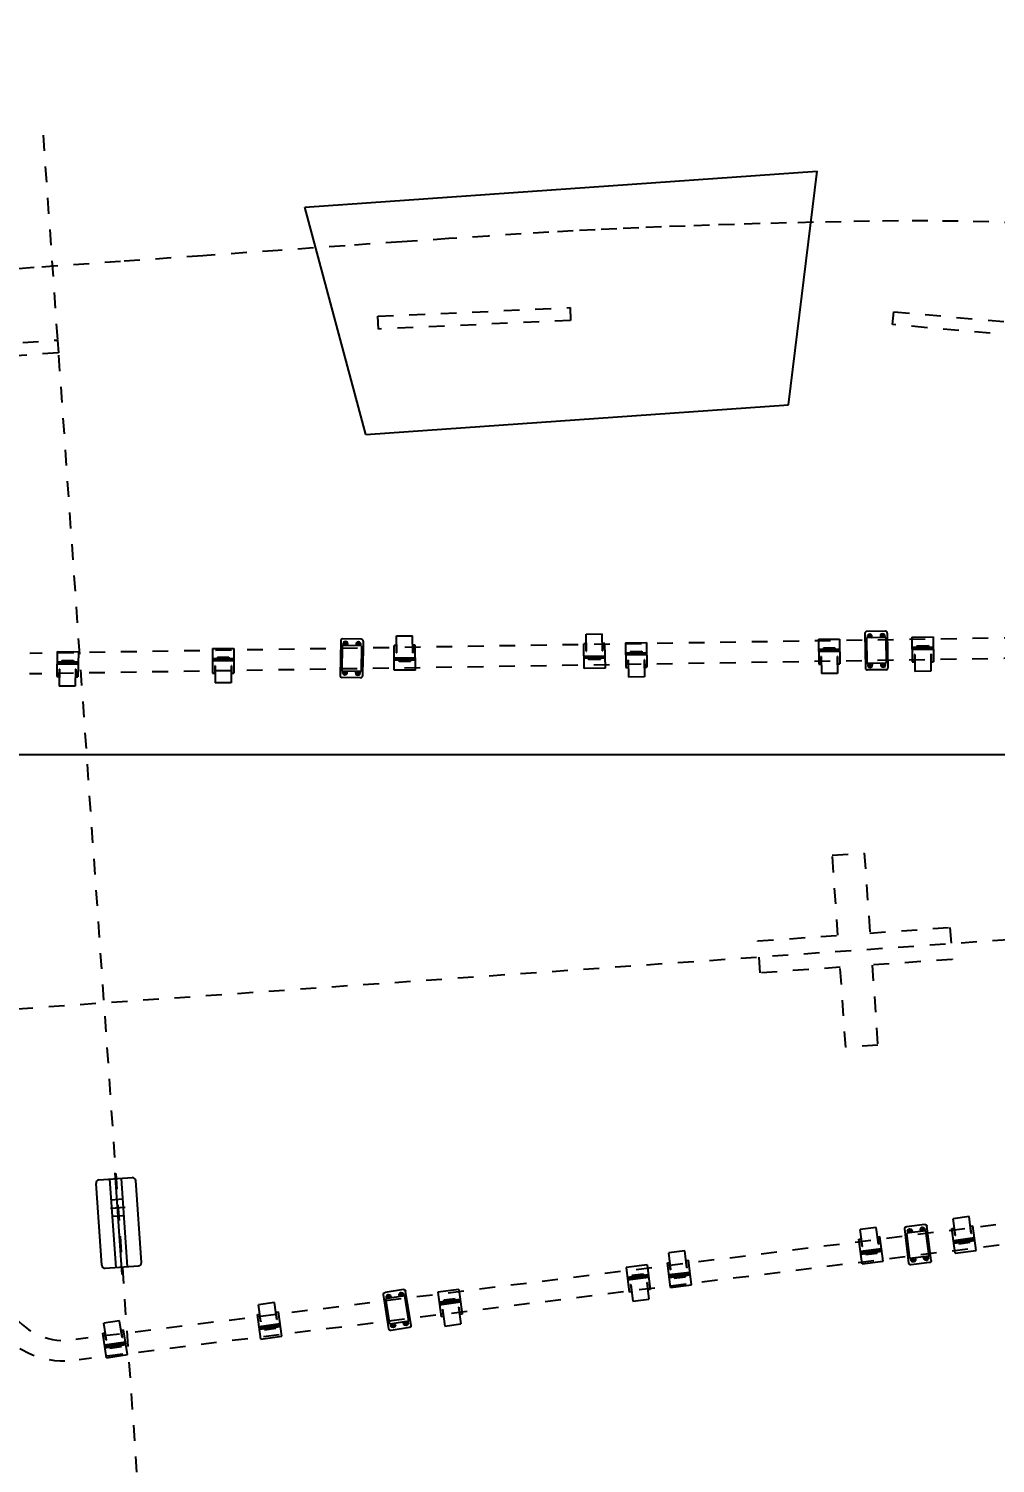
# Model space of a CAD drawing. Header units: millimetres. Extents: x -4 to 3776, y -4 to 4079.
# Drawn here: x 462.8 to 468.93, y 392.61 to 401.7 of the extents above; entities that cross this region are included whole.
import ezdxf
from ezdxf import colors
from ezdxf.entities.mleader import LeaderData, LeaderLine
from ezdxf.math import Vec2, Vec3

# ---------------------------------------------------------------- set-up
doc = ezdxf.new("R2010")
doc.units = ezdxf.units.MM
doc.linetypes.add('CEN1', pattern=[2, 1, -0.4, 0.2, -0.4])
doc.linetypes.add('PHANTOM', pattern=[2.5, 1.25, -0.25, 0.25, -0.25, 0.25, -0.25])
for name, color, linetype in [('03-input', 3, 'Continuous'), ('05-center', 6, 'CEN1'), ('BK_kedu', 255, 'Continuous')]:
    doc.layers.add(name, color=color, linetype=linetype)
doc.styles.get("Standard").update_dxf_attribs({"font": 'arial.ttf'})

# ---------------------------------------------------------------- blocks, each defined once
blk = doc.blocks.new('A$C4EFE2257')
at = {"layer": '03-input', "color": 0, "linetype": 'Continuous'}
for p, q in [((4, 27.1), (4, 53.6)), ((29, 53.6), (4, 53.6)), ((29, 27.1), (29, 53.6)), ((0, 38.7), (4, 38.7)), ((0, 0), (0, 38.7)), ((3.5, 27.1), (3.5, 38.7)), ((4, 27.1), (3.5, 27.1)), ((29, 38.7), (33, 38.7)), ((29.5, 27.1), (29, 27.1)), ((29.5, 27.1), (29.5, 38.7)), ((33, 0), (33, 38.7)), ((33, 19.5), (0, 19.5)), ((0, 17.6), (33, 17.6)), ((0, 15.6), (33, 15.6)), ((7.5, 17.6), (7.5, 19.5)), ((7.5, 13.6), (7.5, 15.6)), ((7.5, 13.6), (25.5, 13.6)), ((25.5, 17.6), (25.5, 19.5)), ((25.5, 13.6), (25.5, 15.6)), ((0, 0), (33, 0))]:
    blk.add_line(p, q, dxfattribs=at)
blk = doc.blocks.new('pipe support-p')
at = {"layer": '03-input', "color": 0, "linetype": 'Continuous'}
for p, q in [((-30, 32), (-30, 3)), ((-27, 35), (27, 35)), ((-26.8, 27.5), (-20, 27.5)), ((-22.5, 32.2), (-22.5, 23.2)), ((-20, 32.5), (-20, 2.5)), ((-20, 32.5), (20, 32.5)), ((20, 32.5), (20, 2.5)), ((26.8, 27.5), (20, 27.5)), ((22.5, 32.2), (22.5, 23.2)), ((30, 32), (30, 3)), ((-27, 0), (27, 0)), ((-26.8, 7.5), (-20, 7.5)), ((-22.5, 2.8), (-22.5, 11.8)), ((-20, 2.5), (20, 2.5)), ((26.8, 7.5), (20, 7.5)), ((22.5, 2.8), (22.5, 11.8))]:
    blk.add_line(p, q, dxfattribs=at)
for centre, radius, start, end in [((-27, 32), 3, 90, 180), ((-22.5, 27.5), 3.5, 44.4153, 315.5847), ((22.5, 27.5), 3.5, 224.4153, 135.5847), ((27, 32), 3, 0, 90), ((-27, 3), 3, 180, 270), ((-22.5, 7.5), 3.5, 44.4153, 315.5847), ((22.5, 7.5), 3.5, 224.4153, 135.5847), ((27, 3), 3, 270, 0)]:
    blk.add_arc(centre, radius, start, end, dxfattribs=at)
blk = doc.blocks.new('A$C2694431E')
at = {"layer": '03-input', "color": 0, "linetype": 'PHANTOM'}
for p, q in [((5441.3, 1565.1), (2918.9, 1701.6)), ((5438.6, 1533.2), (2916.2, 1669.7)), ((3437.6, 1673.3), (3434.8, 1641.4)), ((3437.6, 1673.5), (3434.9, 1641.7)), ((4194.6, 1175.5), (4319.6, 1175.5)), ((4319.6, 1175.5), (4319.6, 1125.5)), ((4319.6, 1125.5), (4194.6, 1125.5)), ((5438.6, 766.6), (2916.2, 630.1)), ((5441.3, 734.7), (2918.9, 598.2)), ((3437.6, 626.5), (3434.8, 658.4)), ((3437.6, 626.3), (3434.9, 658.2))]:
    blk.add_line(p, q, dxfattribs=at)
for points in [[(4505.6, 2262.9), (4456.9, 2268), (4409.1, 2272.3), (4362.3, 2276.1), (4316.3, 2279.3), (4271.3, 2282), (4227.2, 2284.4), (4184.2, 2286.5), (4142.1, 2288.4), (4101, 2290.2), (4061, 2291.8), (4022.1, 2293.3), (3984.3, 2294.6), (3947.6, 2295.8), (3912.1, 2296.8), (3877.7, 2297.8), (3844.2, 2298.5), (3809.7, 2299.2), (3771.8, 2299.7), (3728.4, 2300.2), (3677.1, 2300.5), (3615.7, 2300.7), (3541.9, 2300.9), (3453.4, 2301), (3349, 2301), (3231, 2300.9), (3102.8, 2300.8), (2967.7, 2300.7), (2829.1, 2300.5)], [(4144.6, 1175.5), (4144.6, 1300.5), (4194.6, 1300.5), (4194.6, 1175.5)], [(4144.6, 1125.5), (4019.6, 1125.5), (4019.6, 1175.5), (4144.6, 1175.5)], [(4194.6, 1125.5), (4194.6, 1000.5), (4144.6, 1000.5), (4144.6, 1125.5)]]:
    blk.add_lwpolyline(points, dxfattribs=at)
for points in [[(2696.1, 2185.7), (2996.1, 2185.7), (2996.1, 2165.7), (2696.1, 2165.7)], [(3496.6, 2187.7), (3796.5, 2180.3), (3796, 2160.4), (3496.1, 2167.7)], [(4299.2, 2138.6), (4595.5, 2091.4), (4592.4, 2071.7), (4296.1, 2118.8)]]:
    blk.add_lwpolyline(points, close=True, dxfattribs=at)
at = {"layer": '03-input', "color": 0, "linetype": 'PHANTOM', "ltscale": 30}
blk.add_arc((2905.1, 729.5), 100, 213.0209, 274.8097, dxfattribs=at)
at = {"layer": '03-input', "color": 0, "linetype": 'PHANTOM'}
blk.add_arc((2905.1, 729.5), 132, 213.0209, 274.8097, dxfattribs=at)
at = {"layer": '05-center', "ltscale": 2}
blk.add_line((2996.1, 2505.9), (2996.1, -204.9), dxfattribs=at)
at = {"layer": '05-center', "ltscale": 10}
blk.add_line((10.1, 1150.5), (6080, 1150.5), dxfattribs=at)
at = {"layer": '03-input', "color": 0, "linetype": 'PHANTOM'}
for name, p, xscale, rotation in [('A$C4EFE2257', (2961.8, 1701.4), -1, 174.9977029638164), ('A$C4EFE2257', (3203.7, 1689.5), -0.9999999999999993, 175.9491691106728), ('A$C4EFE2257', (3516.8, 1633.7), -0.9999999999999998, 356.4445620986338), ('A$C4EFE2257', (3812.2, 1615.8), -0.9999999999999999, 356.9547768538046), ('A$C4EFE2257', (3846, 1653.4), -1, 176.9547768538046), ('A$C4EFE2257', (4146.6, 1637.8), -1, 176.5753979352483), ('A$C4EFE2257', (4292.2, 1631.1), -1, 176.4937454797285), ('pipe support-p', (4217.9, 685), -0.9999999999999999, 273.0090760478887), ('pipe support-p', (3401.4, 639.4), -0.9999999999999999, 275.0000000000761)]:
    blk.add_blockref(name, p, dxfattribs=dict(at, xscale=xscale, rotation=rotation))
for name, p, rotation in [('pipe support-p', (3401.4, 1660.4), 264.9999999999238), ('pipe support-p', (4217.9, 1614.8), 266.9909239521112), ('A$C4EFE2257', (4146.6, 662), 3.42460206475173), ('A$C4EFE2257', (4292.2, 668.7), 3.506254520271514), ('A$C4EFE2257', (3846, 646.4), 3.045223146195419), ('A$C4EFE2257', (3812.2, 684), 183.0452231461954), ('A$C4EFE2257', (2961.8, 598.4), 5.002297036183545), ('A$C4EFE2257', (3203.7, 610.3), 4.050830889327107), ('A$C4EFE2257', (3516.8, 666.1), 183.5554379013662)]:
    blk.add_blockref(name, p, dxfattribs=dict(at, rotation=rotation))
blk = doc.blocks.new('A$C662F695F')
at = {"layer": '03-input', "color": 0, "linetype": 'Continuous'}
for p, q in [((11.5, 57), (11.5, 5)), ((16.5, 62), (144.5, 62)), ((149.5, 57), (149.5, 5)), ((0, 31), (159, 31)), ((11.5, 40), (149.5, 40)), ((91.5, 40), (91.5, 22)), ((104.5, 42.3), (104.5, 19)), ((117.5, 40), (117.5, 22)), ((11.5, 22), (149.5, 22)), ((16.5, 0), (144.5, 0))]:
    blk.add_line(p, q, dxfattribs=at)
for centre, start, end in [((16.5, 57), 90, 180), ((144.5, 57), 0, 90), ((16.5, 5), 180, 270), ((144.5, 5), 270, 0)]:
    blk.add_arc(centre, 5, start, end, dxfattribs=at)
blk = doc.blocks.new('jiushengting-jiaban')
at = {"layer": '03-input', "color": 0, "linetype": 'Continuous'}
for p, q in [((4939.7857, 3405.1518), (4943.033, 3405.3789)), ((4942.8511, 3403.8978), (4943.033, 3405.3789)), ((4940.172, 3403.7104), (4939.7857, 3405.1518)), ((4940.172, 3403.7104), (4942.8511, 3403.8978))]:
    blk.add_line(p, q, dxfattribs=at)
at = {"layer": '03-input', "color": 3, "linetype": 'Continuous', "xscale": 0.004069116755912711, "yscale": 0.004069116755912711, "zscale": 0.004069116755912711, "rotation": 4.000544981170568}
blk.add_blockref('A$C2694431E', (4926.6749, 3394.586), dxfattribs=at)
at = {"layer": '03-input', "color": 0, "linetype": 'Continuous', "xscale": 0.004069116755912711, "yscale": 0.004069116755912711, "zscale": 0.004069116755912711, "rotation": 94.00054497459826}
blk.add_blockref('A$C662F695F', (4938.7534, 3398.3921), dxfattribs=at)

msp = doc.modelspace()

# ---------------------------------------------------------------- linework, layer by layer
at = {"color": 4, "lineweight": 25}
for q in [(519.7502, 397.1019), (479.3202, 397.1019)]:
    msp.add_line((430.7502, 397.1019), q, dxfattribs=at)

# ---------------------------------------------------------------- block references
msp.add_blockref('jiushengting-jiaban', (-4475.2352, -3004.579), dxfattribs=at)

# ---------------------------------------------------------------- leaders
at = {"layer": 'BK_kedu'}
ml = msp.add_multileader_mtext('Standard', dxfattribs=at)
ml.set_content('', color=256)
ml.set_leader_properties()
ml.build(insert=Vec2(0, 0))
ml.multileader.update_dxf_attribs({"text_right_attachment_type": 6, "dogleg_length": 0.36, "arrow_head_size": 0.18})
ctx = ml.context
ctx.base_point, ctx.char_height, ctx.arrow_head_size, ctx.landing_gap_size, ctx.plane_origin = Vec3(3775.9986, 4079.3284), 0.18, 0.18, 0.09, Vec3(3774.6386, 4079.3284)
ctx.right_attachment = 6
notes = []
notes.append((ctx, [(0, (0, 0, 0), (0, 0), (1, 0), 1, [])]))
ctx.mtext.insert, ctx.mtext.flow_direction = Vec3(3776.0886, 4079.4184), 5
for ctx, leaders in notes:
    for number, flags, end, landing, length, lines in leaders:
        leader = LeaderData()
        leader.index, (leader.has_last_leader_line, leader.has_dogleg_vector, leader.attachment_direction) = number, flags
        leader.last_leader_point, leader.dogleg_vector, leader.dogleg_length = Vec3(end), Vec3(landing), length
        for number, points, colour, breaks in lines:
            line = LeaderLine()
            line.index, line.vertices, line.color, line.breaks = number, Vec3.list(points), colors.encode_raw_color(colour), breaks
            leader.lines.append(line)
        ctx.leaders.append(leader)

doc.saveas('drawing.dxf')
